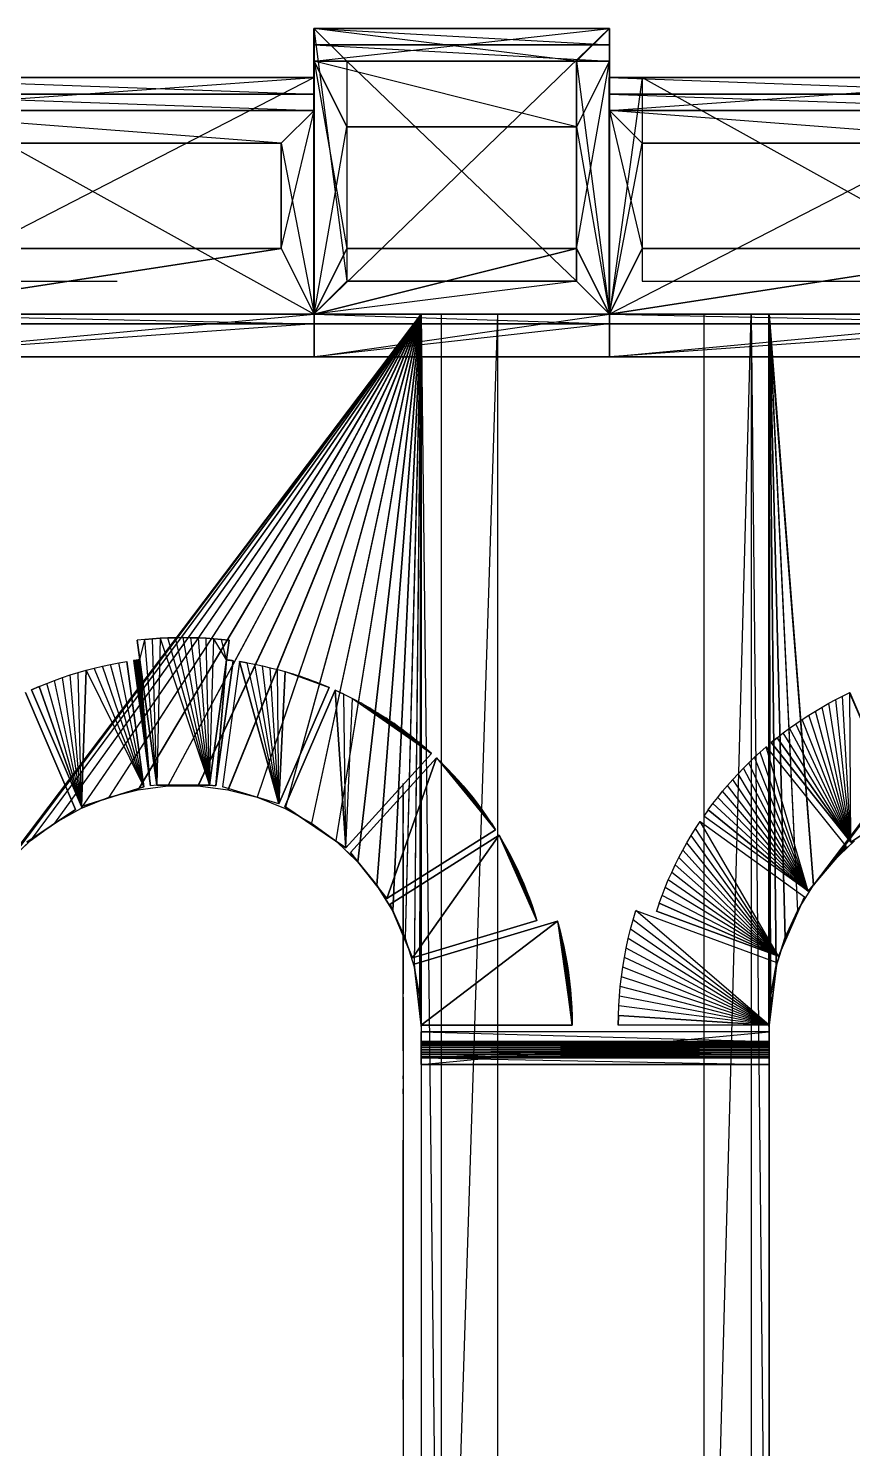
# Model space of a CAD drawing. Extents: x -41 to 47, y -35.8 to 51.3.
# Drawn here: x 12.672 to 15.182, y 42.641 to 46.965 of the extents above; entities that cross this region are included whole.
import ezdxf

# ---------------------------------------------------------------- set-up
doc = ezdxf.new("R2010")
doc.units = 0
doc.header["$MEASUREMENT"] = 0
doc.layers.add('PYDXF', color=8, linetype='CONTINUOUS')

msp = doc.modelspace()

# ---------------------------------------------------------------- linework, layer by layer
at = {"layer": 'PYDXF'}
for p, q in [((14.4405, 46.9654), (13.541, 46.9654)), ((13.541, 46.0954), (13.541, 46.9654)), ((13.541, 46.0954), (14.4405, 46.9654)), ((13.5414, 46.9654), (13.541, 46.0954)), ((13.541, 46.9654), (13.5414, 46.9654)), ((13.5414, 46.9654), (13.6414, 46.1954)), ((14.341, 46.8654), (13.5414, 46.9654)), ((13.5414, 46.9654), (14.441, 46.9654)), ((13.5414, 46.9654), (13.5414, 46.0954)), ((13.5414, 46.9654), (13.6414, 46.8654)), ((14.4405, 46.9654), (13.5414, 46.9654)), ((14.441, 46.9654), (13.5415, 46.9654)), ((13.5415, 46.9654), (13.5415, 46.9154)), ((13.5415, 46.8654), (13.5415, 46.9654)), ((13.5415, 46.8654), (14.441, 46.9654)), ((13.5415, 46.9654), (14.4411, 46.9654)), ((13.5415, 46.9654), (14.4411, 46.9154)), ((13.5415, 46.9154), (13.5415, 46.9654)), ((14.441, 46.9654), (14.341, 46.8654)), ((14.4405, 46.9654), (14.4405, 46.0954)), ((14.4405, 46.9654), (14.441, 46.9654)), ((14.4405, 46.9654), (14.441, 46.0954)), ((14.441, 46.9654), (14.441, 46.8654)), ((14.441, 46.9654), (14.441, 46.0954)), ((14.4411, 46.9654), (14.4411, 46.9154)), ((13.5415, 46.9154), (14.441, 46.8654)), ((13.5415, 46.9154), (14.4411, 46.9154)), ((13.5415, 46.9154), (13.5415, 46.8654)), ((14.4411, 46.9154), (13.5415, 46.9154)), ((14.441, 46.8654), (14.441, 46.9154)), ((13.5415, 46.8654), (14.441, 46.8654)), ((14.441, 46.8654), (13.5415, 46.8654)), ((13.6414, 46.6654), (13.5415, 46.8654)), ((13.5415, 46.8654), (13.5415, 46.0954)), ((13.5415, 46.8654), (13.6415, 46.2954)), ((13.5415, 46.8654), (13.6415, 46.6654)), ((14.3411, 46.6654), (13.5415, 46.8654)), ((13.5415, 46.0954), (13.5415, 46.8654)), ((13.6414, 46.8654), (14.341, 46.1954)), ((13.6414, 46.8654), (14.341, 46.8654)), ((13.6414, 46.8654), (13.6414, 46.1954)), ((14.341, 46.8654), (13.6414, 46.8654)), ((14.341, 46.1954), (14.341, 46.8654)), ((14.341, 46.8654), (14.341, 46.1954)), ((14.341, 46.8654), (14.441, 46.0954)), ((14.441, 46.8654), (14.3411, 46.6654)), ((14.3411, 46.2954), (14.441, 46.8654)), ((14.441, 46.8654), (14.441, 46.0954)), ((14.441, 46.0954), (14.441, 46.8654)), ((13.5411, 46.8154), (12.1418, 46.8154)), ((12.1418, 46.0954), (13.5411, 46.8154)), ((13.5415, 46.8154), (12.1422, 46.8154)), ((12.1422, 46.7154), (13.5415, 46.8154)), ((13.5411, 46.8154), (12.1422, 46.8154)), ((12.1423, 46.8154), (13.5415, 46.8154)), ((12.1423, 46.8154), (13.5415, 46.7654)), ((12.2422, 46.8154), (13.5415, 46.8154)), ((12.2422, 46.8154), (13.5415, 46.0954)), ((13.5411, 46.8154), (12.2422, 46.8154)), ((13.5411, 46.8154), (13.5411, 46.0954)), ((13.5411, 46.8154), (13.5415, 46.0954)), ((13.5415, 46.8154), (13.5411, 46.8154)), ((13.5415, 46.8154), (13.5415, 46.7154)), ((13.5415, 46.0954), (13.5415, 46.8154)), ((13.5415, 46.8154), (13.5415, 46.7654)), ((15.8398, 46.8154), (14.4406, 46.8154)), ((14.4406, 46.0954), (14.4406, 46.8154)), ((14.4406, 46.0954), (15.8398, 46.8154)), ((14.4406, 46.8154), (14.441, 46.8154)), ((14.441, 46.8154), (14.4406, 46.0954)), ((15.8402, 46.8154), (14.441, 46.8154)), ((14.4411, 46.8154), (14.441, 46.7654)), ((14.441, 46.7154), (14.441, 46.8154)), ((14.441, 46.7154), (15.8402, 46.8154)), ((14.441, 46.7654), (14.441, 46.8154)), ((14.5409, 46.8154), (14.441, 46.0954)), ((14.441, 46.8154), (14.441, 46.0954)), ((14.5409, 46.8154), (14.441, 46.8154)), ((15.8398, 46.8154), (14.441, 46.8154)), ((14.4411, 46.8154), (15.8403, 46.8154)), ((14.4411, 46.8154), (15.8403, 46.7654)), ((14.5409, 46.8154), (14.5409, 46.1954)), ((14.5409, 46.8154), (15.8402, 46.8154)), ((14.5409, 46.8154), (15.8402, 46.0954)), ((15.8398, 46.8154), (14.5409, 46.8154)), ((12.1423, 46.7654), (13.5415, 46.7154)), ((12.1423, 46.7654), (13.5415, 46.7654)), ((13.5415, 46.7654), (12.1423, 46.7654)), ((13.5415, 46.7154), (13.5415, 46.7654)), ((14.441, 46.7654), (15.8403, 46.7154)), ((14.441, 46.7654), (15.8403, 46.7654)), ((14.441, 46.7654), (14.441, 46.7154)), ((15.8403, 46.7654), (14.4411, 46.7654)), ((12.1422, 46.7154), (13.5415, 46.7154)), ((13.4415, 46.6154), (12.1422, 46.7154)), ((13.5415, 46.7154), (12.1423, 46.7154)), ((13.5415, 46.7154), (13.4415, 46.6154)), ((13.4415, 46.2954), (13.5415, 46.7154)), ((13.5415, 46.7154), (13.5415, 46.0954)), ((13.5415, 46.0954), (13.5415, 46.7154)), ((14.441, 46.7154), (15.8402, 46.7154)), ((15.8403, 46.7154), (14.441, 46.7154)), ((14.5409, 46.6154), (14.441, 46.7154)), ((14.441, 46.7154), (14.441, 46.0954)), ((14.441, 46.7154), (14.5409, 46.2954)), ((14.441, 46.7154), (14.5409, 46.6154)), ((15.7403, 46.6154), (14.441, 46.7154)), ((14.441, 46.0954), (14.441, 46.7154)), ((13.5415, 46.0954), (13.6414, 46.6654)), ((14.3411, 46.6654), (13.6414, 46.6654)), ((13.6414, 46.6654), (14.3411, 46.6654)), ((13.6415, 46.6654), (13.6415, 46.2954)), ((14.3411, 46.6654), (14.3411, 46.2954)), ((14.3411, 46.2954), (14.3411, 46.6654)), ((14.3411, 46.6654), (14.441, 46.0954)), ((13.4415, 46.6154), (12.2422, 46.6154)), ((12.2422, 46.6154), (13.4415, 46.6154)), ((13.4415, 46.6154), (13.4415, 46.2954)), ((13.4415, 46.2954), (13.4415, 46.6154)), ((13.4415, 46.6154), (13.5415, 46.0954)), ((14.441, 46.0954), (14.5409, 46.6154)), ((14.5409, 46.6154), (14.5409, 46.2954)), ((15.7403, 46.6154), (14.5409, 46.6154)), ((14.5409, 46.6154), (15.7403, 46.6154)), ((12.1422, 46.0954), (13.4415, 46.2954)), ((13.4415, 46.2954), (12.1422, 46.0954)), ((13.4415, 46.2954), (12.2422, 46.2954)), ((12.2422, 46.2954), (13.4415, 46.2954)), ((13.4415, 46.2954), (13.5415, 46.0954)), ((14.3411, 46.2954), (13.5415, 46.0954)), ((13.5415, 46.0954), (14.3411, 46.2954)), ((13.6415, 46.2954), (13.5415, 46.0954)), ((13.5415, 46.0954), (13.6414, 46.2954)), ((13.6414, 46.2954), (14.3411, 46.2954)), ((14.3411, 46.2954), (13.6415, 46.2954)), ((14.441, 46.0954), (14.3411, 46.2954)), ((14.3411, 46.2954), (14.441, 46.0954)), ((14.441, 46.0954), (15.7403, 46.2954)), ((15.7403, 46.2954), (14.441, 46.0954)), ((14.5409, 46.2954), (14.441, 46.0954)), ((14.441, 46.0954), (14.5409, 46.2954)), ((15.7403, 46.2954), (14.5409, 46.2954)), ((14.5409, 46.2954), (15.7403, 46.2954)), ((12.2422, 46.1954), (12.9418, 46.1954)), ((13.6414, 46.1954), (13.5414, 46.0954)), ((14.341, 46.1954), (13.5414, 46.0954)), ((14.341, 46.1954), (13.6414, 46.1954)), ((13.6414, 46.1954), (14.341, 46.1954)), ((14.441, 46.0954), (14.341, 46.1954)), ((14.5409, 46.1954), (15.2405, 46.1954)), ((12.1418, 46.0954), (13.5411, 46.0954)), ((12.1418, 46.0954), (13.5415, 46.0954)), ((13.5415, 46.0954), (12.1422, 46.0954)), ((12.1422, 46.0954), (13.5415, 46.0954)), ((12.1422, 45.9654), (13.5415, 46.0954)), ((12.1422, 46.0654), (13.5415, 46.0654)), ((13.5415, 46.0654), (12.1422, 45.9654)), ((12.1423, 46.0954), (13.5415, 46.0654)), ((13.5415, 46.0654), (12.1423, 46.0654)), ((12.4171, 46.0954), (13.8671, 46.0954)), ((12.4177, 46.0954), (13.8677, 46.0954)), ((12.4177, 46.0954), (13.8671, 46.0954)), ((13.8671, 46.0954), (12.5522, 44.3564)), ((12.5528, 44.3564), (13.8677, 46.0954)), ((13.8671, 46.0954), (12.6102, 44.4276)), ((13.8677, 46.0954), (12.6108, 44.4276)), ((13.8671, 46.0954), (12.6767, 44.4909)), ((13.8677, 46.0954), (12.6774, 44.4909)), ((13.8671, 46.0954), (12.7507, 44.5452)), ((13.8677, 46.0954), (12.7513, 44.5452)), ((13.8671, 46.0954), (12.831, 44.5898)), ((13.8677, 46.0954), (12.8316, 44.5898)), ((13.8671, 46.0954), (12.9162, 44.6239)), ((13.8677, 46.0954), (12.9169, 44.6239)), ((13.8671, 46.0954), (13.0051, 44.6469)), ((13.8677, 46.0954), (13.0058, 44.6469)), ((13.8671, 46.0954), (13.0962, 44.6585)), ((13.8677, 46.0954), (13.0968, 44.6585)), ((13.8671, 46.0954), (13.188, 44.6585)), ((13.8677, 46.0954), (13.1886, 44.6585)), ((13.8671, 46.0954), (13.2791, 44.6469)), ((13.8677, 46.0954), (13.2797, 44.6469)), ((13.8671, 46.0954), (13.368, 44.6239)), ((13.8677, 46.0954), (13.3686, 44.6239)), ((13.8671, 46.0954), (13.4532, 44.5898)), ((13.8677, 46.0954), (13.4539, 44.5898)), ((13.8671, 46.0954), (13.5335, 44.5452)), ((13.8677, 46.0954), (13.5341, 44.5452)), ((13.541, 46.0954), (14.4405, 46.0954)), ((13.541, 46.0954), (13.5414, 46.0954)), ((13.541, 46.0954), (14.441, 46.0954)), ((13.5415, 46.0954), (13.5411, 46.0954)), ((13.5415, 46.0654), (13.5415, 46.0954)), ((13.5415, 46.0954), (13.5415, 46.0654)), ((13.5415, 46.0954), (13.5415, 45.9654)), ((14.441, 46.0954), (13.5415, 46.0954)), ((13.5415, 46.0954), (14.441, 46.0954)), ((13.5415, 46.0954), (14.4411, 46.0654)), ((13.5415, 45.9654), (14.441, 46.0954)), ((13.5415, 45.9654), (13.5415, 46.0954)), ((13.5415, 45.9654), (13.5415, 46.0654)), ((13.5415, 46.0654), (14.441, 46.0654)), ((14.441, 46.0654), (13.5415, 45.9654)), ((13.5415, 46.0654), (13.5415, 45.9654)), ((14.4411, 46.0654), (13.5415, 46.0654)), ((13.8671, 46.0954), (13.6075, 44.4909)), ((13.8677, 46.0954), (13.6081, 44.4909)), ((13.8671, 46.0954), (13.674, 44.4276)), ((13.8677, 46.0954), (13.6747, 44.4276)), ((13.8671, 46.0954), (13.732, 44.3564)), ((13.8677, 46.0954), (13.7327, 44.3564)), ((13.8671, 46.0954), (13.7806, 44.2785)), ((13.8677, 46.0954), (13.7812, 44.2785)), ((13.8671, 46.0954), (13.8189, 44.1951)), ((13.8677, 46.0954), (13.8195, 44.1951)), ((13.8671, 46.0954), (13.8463, 44.1074)), ((13.8677, 46.0954), (13.847, 44.1074)), ((13.8671, 46.0954), (13.8625, 44.0171)), ((13.8677, 46.0954), (13.8631, 44.0171)), ((13.8671, 46.0954), (13.8671, 43.9254)), ((13.8671, 46.0954), (13.8677, 46.0954)), ((13.8671, 46.0954), (13.8677, 43.9254)), ((13.8677, 46.0954), (13.8677, 43.9254)), ((14.9278, 46.0954), (13.8678, 46.0954)), ((13.8678, 46.0954), (13.9288, 46.0954)), ((13.8678, 46.0954), (13.8678, 40.7954)), ((13.8678, 46.0954), (13.9288, 40.7954)), ((14.9278, 46.0954), (13.9288, 46.0954)), ((13.9288, 46.0954), (14.1001, 46.0954)), ((13.9288, 46.0954), (13.9288, 40.7954)), ((14.1001, 46.0954), (13.9288, 40.7954)), ((14.9278, 46.0954), (14.1001, 46.0954)), ((14.1001, 46.0954), (14.1001, 40.7954)), ((14.73, 46.0954), (14.1001, 46.0954)), ((14.441, 46.0954), (14.4405, 46.0954)), ((14.4406, 46.0954), (15.8398, 46.0954)), ((14.4406, 46.0954), (14.441, 46.0954)), ((14.4406, 46.0954), (15.8402, 46.0954)), ((15.8402, 46.0954), (14.441, 46.0954)), ((14.441, 46.0954), (14.441, 46.0654)), ((14.441, 46.0954), (14.441, 45.9654)), ((14.441, 46.0954), (15.8402, 46.0954)), ((14.4411, 46.0654), (14.441, 46.0954)), ((14.441, 45.9654), (15.8402, 46.0954)), ((14.441, 45.9654), (14.441, 46.0954)), ((14.441, 45.9654), (14.441, 46.0654)), ((14.441, 46.0654), (15.8403, 46.0654)), ((15.8403, 46.0654), (14.441, 45.9654)), ((14.441, 46.0654), (14.441, 45.9654)), ((14.4411, 46.0954), (15.8403, 46.0654)), ((15.8403, 46.0654), (14.4411, 46.0654)), ((14.8725, 46.0954), (14.73, 46.0954)), ((14.9278, 46.0954), (14.73, 46.0954)), ((14.73, 40.7954), (14.73, 46.0954)), ((14.73, 40.7954), (14.8725, 46.0954)), ((14.8725, 46.0954), (14.9278, 46.0954)), ((14.8725, 46.0954), (14.9278, 40.7954)), ((14.8725, 46.0954), (14.8725, 40.7954)), ((14.9278, 46.0954), (14.8725, 46.0954)), ((14.9271, 43.9254), (14.9271, 46.0954)), ((14.9271, 46.0954), (16.3771, 46.0954)), ((14.9271, 46.0954), (14.9317, 44.0171)), ((14.9271, 46.0954), (14.9278, 46.0954)), ((14.9278, 46.0954), (14.9271, 43.9254)), ((14.9271, 46.0954), (15.0136, 44.2785)), ((14.9271, 46.0954), (14.9479, 44.1074)), ((14.9271, 46.0954), (14.9753, 44.1951)), ((15.0622, 44.3564), (14.9271, 46.0954)), ((14.9278, 40.7954), (14.9278, 46.0954)), ((14.9278, 46.0954), (14.9278, 43.9254)), ((14.9324, 44.0171), (14.9278, 46.0954)), ((14.9278, 46.0954), (14.976, 44.1951)), ((14.9278, 46.0954), (14.9485, 44.1074)), ((14.9278, 46.0954), (15.0628, 44.3564)), ((14.9278, 46.0954), (15.0143, 44.2785)), ((14.9278, 46.0954), (16.3778, 46.0954)), ((14.9278, 46.0954), (14.9278, 40.7954)), ((14.9278, 46.0954), (16.3771, 46.0954)), ((16.3771, 46.0954), (15.0622, 44.3564)), ((15.0628, 44.3564), (16.3778, 46.0954)), ((16.3771, 46.0954), (15.1202, 44.4276)), ((16.3778, 46.0954), (15.1208, 44.4276)), ((13.5415, 45.9654), (12.1422, 45.9654)), ((12.1422, 45.9654), (13.5415, 45.9654)), ((14.441, 45.9654), (13.5415, 45.9654)), ((13.5415, 45.9654), (14.441, 45.9654)), ((15.8402, 45.9654), (14.441, 45.9654)), ((14.441, 45.9654), (15.8403, 45.9654)), ((13.0732, 45.1082), (13.0966, 45.1093)), ((13.0965, 45.1093), (13.0732, 45.1082)), ((13.1199, 45.11), (13.0965, 45.1093)), ((13.0966, 45.1093), (13.1199, 45.11)), ((13.2231, 44.661), (13.0966, 45.1093)), ((13.1199, 45.11), (13.1433, 45.1102)), ((13.1433, 45.1102), (13.1199, 45.11)), ((13.2231, 44.661), (13.1199, 45.11)), ((13.1667, 45.11), (13.1433, 45.1102)), ((13.1433, 45.1102), (13.1667, 45.11)), ((13.2231, 44.661), (13.1433, 45.1102)), ((13.19, 45.1093), (13.1667, 45.11)), ((13.1667, 45.11), (13.1901, 45.1093)), ((13.2231, 44.661), (13.1667, 45.11)), ((13.2134, 45.1081), (13.19, 45.1093)), ((13.1901, 45.1093), (13.2134, 45.1081)), ((13.2231, 44.661), (13.1901, 45.1093)), ((13.0033, 45.1022), (13.0034, 45.102)), ((13.0033, 45.102), (13.0114, 45.0426)), ((13.0266, 45.1045), (13.0034, 45.102)), ((13.0114, 45.0426), (13.0034, 45.102)), ((13.0114, 45.0426), (13.0266, 45.1045)), ((13.0266, 45.1045), (13.0499, 45.1066)), ((13.0499, 45.1066), (13.0266, 45.1045)), ((13.0632, 44.661), (13.0266, 45.1045)), ((13.0499, 45.1066), (13.0732, 45.1082)), ((13.0732, 45.1082), (13.0499, 45.1066)), ((13.0632, 44.661), (13.0499, 45.1066)), ((13.0732, 45.1082), (13.0632, 44.661)), ((13.0732, 45.1082), (13.2231, 44.661)), ((13.2134, 45.1081), (13.2367, 45.1065)), ((13.2367, 45.1065), (13.2134, 45.1081)), ((13.2231, 44.661), (13.2134, 45.1081)), ((13.2231, 44.661), (13.2367, 45.1065)), ((13.26, 45.1044), (13.2367, 45.1065)), ((13.2367, 45.1065), (13.26, 45.1044)), ((13.2751, 45.0424), (13.2367, 45.1065)), ((13.26, 45.1044), (13.2833, 45.1019)), ((13.2832, 45.1019), (13.26, 45.1044)), ((13.2751, 45.0424), (13.26, 45.1044)), ((13.2832, 45.1019), (13.2751, 45.0424)), ((13.2751, 45.0424), (13.2833, 45.1019)), ((13.2833, 45.1021), (13.2832, 45.1019)), ((12.8724, 45.0173), (12.897, 45.0231)), ((12.897, 45.0231), (12.9219, 45.0283)), ((13.0235, 44.6555), (12.897, 45.0231)), ((12.9218, 45.0283), (12.9467, 45.033)), ((13.0235, 44.6555), (12.9218, 45.0283)), ((13.0235, 44.6555), (12.9467, 45.033)), ((12.9468, 45.033), (12.9718, 45.0372)), ((12.9717, 45.0374), (12.9718, 45.0372)), ((13.0235, 44.6555), (12.9718, 45.0372)), ((12.9718, 45.0372), (13.0236, 44.6555)), ((12.9932, 45.0403), (12.9916, 45.04)), ((12.9916, 45.04), (13.0433, 44.6586)), ((12.9949, 45.0405), (12.9932, 45.0403)), ((12.9932, 45.0403), (12.9949, 45.0405)), ((13.0433, 44.6586), (12.9932, 45.0403)), ((12.9965, 45.0407), (12.9949, 45.0405)), ((12.9949, 45.0405), (12.9965, 45.0407)), ((13.0433, 44.6586), (12.9949, 45.0405)), ((12.9982, 45.0409), (12.9965, 45.0407)), ((12.9965, 45.0407), (12.9982, 45.0409)), ((13.0433, 44.6586), (12.9965, 45.0407)), ((12.9998, 45.0411), (12.9982, 45.0409)), ((12.9982, 45.0409), (12.9998, 45.0411)), ((13.0433, 44.6586), (12.9982, 45.0409)), ((13.0015, 45.0413), (12.9998, 45.0411)), ((12.9998, 45.0411), (13.0015, 45.0413)), ((13.0433, 44.6586), (12.9998, 45.0411)), ((13.0015, 45.0413), (13.0032, 45.0415)), ((13.0031, 45.0415), (13.0015, 45.0413)), ((13.0433, 44.6586), (13.0015, 45.0413)), ((13.0048, 45.0418), (13.0031, 45.0415)), ((13.0032, 45.0415), (13.0048, 45.0418)), ((13.0433, 44.6586), (13.0032, 45.0415)), ((13.0048, 45.0418), (13.0065, 45.042)), ((13.0064, 45.042), (13.0048, 45.0418)), ((13.0433, 44.6586), (13.0048, 45.0418)), ((13.0081, 45.0422), (13.0064, 45.042)), ((13.0065, 45.042), (13.0081, 45.0422)), ((13.0433, 44.6586), (13.0065, 45.042)), ((13.0098, 45.0424), (13.0081, 45.0422)), ((13.0081, 45.0422), (13.0098, 45.0424)), ((13.0433, 44.6586), (13.0081, 45.0422)), ((13.0114, 45.0426), (13.0098, 45.0424)), ((13.0098, 45.0424), (13.0114, 45.0426)), ((13.0433, 44.6586), (13.0098, 45.0424)), ((13.0114, 45.0426), (13.0632, 44.661)), ((13.0632, 44.661), (13.0114, 45.0426)), ((13.0433, 44.6586), (13.0114, 45.0426)), ((13.2751, 45.0424), (13.223, 44.661)), ((13.2231, 44.661), (13.2751, 45.0424)), ((13.2751, 45.0424), (13.2429, 44.6585)), ((13.2429, 44.6585), (13.2751, 45.0424)), ((13.2429, 44.6585), (13.2949, 45.0399)), ((13.2949, 45.0399), (13.2429, 44.6585)), ((13.3147, 45.037), (13.2626, 44.6554)), ((13.2751, 45.0424), (13.2768, 45.0422)), ((13.2751, 45.0424), (13.2949, 45.0399)), ((13.2768, 45.0422), (13.2784, 45.042)), ((13.2949, 45.0399), (13.2768, 45.0422)), ((13.2784, 45.042), (13.2801, 45.0418)), ((13.2949, 45.0399), (13.2784, 45.042)), ((13.2801, 45.0418), (13.2817, 45.0416)), ((13.2949, 45.0399), (13.2801, 45.0418)), ((13.2817, 45.0416), (13.2834, 45.0414)), ((13.2949, 45.0399), (13.2817, 45.0416)), ((13.2834, 45.0414), (13.285, 45.0412)), ((13.2949, 45.0399), (13.2834, 45.0414)), ((13.2949, 45.0399), (13.285, 45.0412)), ((13.285, 45.0412), (13.2867, 45.041)), ((13.2949, 45.0399), (13.2867, 45.041)), ((13.2867, 45.041), (13.2884, 45.0408)), ((13.2949, 45.0399), (13.2883, 45.0408)), ((13.2884, 45.0408), (13.29, 45.0406)), ((13.2949, 45.0399), (13.29, 45.0406)), ((13.29, 45.0406), (13.2916, 45.0404)), ((13.2916, 45.0404), (13.2933, 45.0401)), ((13.2949, 45.0399), (13.2916, 45.0404)), ((13.2949, 45.0399), (13.2933, 45.0401)), ((13.2933, 45.0401), (13.295, 45.0399)), ((13.3147, 45.037), (13.4347, 44.604)), ((13.3147, 45.037), (13.3381, 45.0332)), ((13.4347, 44.604), (13.3148, 45.037)), ((13.3381, 45.0332), (13.3148, 45.037)), ((13.3381, 45.0332), (13.3614, 45.0288)), ((13.4347, 44.604), (13.3381, 45.0332)), ((13.3614, 45.0288), (13.3846, 45.0239)), ((13.4347, 44.604), (13.3614, 45.0288)), ((13.3846, 45.0239), (13.4077, 45.0186)), ((13.4347, 44.604), (13.3846, 45.0239)), ((12.7276, 44.9708), (12.7512, 44.9799)), ((12.7512, 44.9799), (12.7751, 44.9885)), ((12.8332, 44.596), (12.7512, 44.9799)), ((12.7751, 44.9885), (12.7992, 44.9965)), ((12.8332, 44.596), (12.7751, 44.9885)), ((12.7992, 44.9965), (12.8234, 45.004)), ((12.8332, 44.596), (12.7992, 44.9965)), ((12.8234, 45.004), (12.8478, 45.0109)), ((12.8332, 44.596), (12.8234, 45.004)), ((12.8332, 44.596), (12.8478, 45.0109)), ((12.8478, 45.0109), (12.8332, 44.596)), ((12.8478, 45.0109), (12.8723, 45.0173)), ((12.8478, 45.0109), (13.0235, 44.6555)), ((13.0235, 44.6555), (12.8723, 45.0173)), ((13.4347, 44.604), (13.4077, 45.0186)), ((13.4077, 45.0186), (13.4306, 45.0128)), ((13.4347, 44.604), (13.4306, 45.0128)), ((13.4307, 45.0128), (13.4535, 45.0065)), ((13.4347, 44.604), (13.4535, 45.0065)), ((13.4535, 45.0065), (13.4347, 44.604)), ((13.4535, 45.0065), (13.4762, 44.9997)), ((13.4535, 45.0065), (13.5873, 44.9587)), ((13.4762, 44.9997), (13.4987, 44.9924)), ((13.5873, 44.9587), (13.4762, 44.9997)), ((13.5873, 44.9587), (13.4987, 44.9924)), ((13.4987, 44.9924), (13.5211, 44.9847)), ((13.5211, 44.9847), (13.5434, 44.9765)), ((13.5873, 44.9587), (13.5211, 44.9847)), ((12.6627, 44.9427), (12.8153, 44.5872)), ((12.8153, 44.5872), (12.6627, 44.9427)), ((12.6808, 44.9512), (12.6809, 44.951)), ((12.7041, 44.9612), (12.6809, 44.951)), ((12.6809, 44.951), (12.7041, 44.9612)), ((12.8332, 44.596), (12.6809, 44.951)), ((12.6809, 44.951), (12.8332, 44.596)), ((12.7041, 44.9612), (12.7276, 44.9708)), ((12.7041, 44.9612), (12.8332, 44.596)), ((12.8332, 44.596), (12.7041, 44.9612)), ((12.8332, 44.596), (12.7276, 44.9708)), ((13.4347, 44.604), (13.5873, 44.9587)), ((13.5873, 44.9587), (13.4347, 44.604)), ((13.6056, 44.9506), (13.4529, 44.5957)), ((13.4529, 44.5957), (13.6056, 44.9506)), ((13.5433, 44.9765), (13.5654, 44.9678)), ((13.5873, 44.9587), (13.5433, 44.9765)), ((13.5654, 44.9678), (13.5873, 44.9587)), ((13.5873, 44.9587), (13.5654, 44.9678)), ((13.6056, 44.9508), (13.6056, 44.9506)), ((13.6056, 44.9506), (13.6379, 44.47)), ((13.6056, 44.9506), (13.6322, 44.9382)), ((13.6379, 44.47), (13.6056, 44.9506)), ((13.6323, 44.9382), (13.6056, 44.9506)), ((13.6322, 44.9382), (13.6585, 44.925)), ((13.6379, 44.47), (13.6322, 44.9382)), ((15.1514, 44.9323), (15.1728, 44.9427)), ((15.1725, 44.9433), (15.1727, 44.9427)), ((15.3253, 44.5872), (15.1727, 44.9427)), ((15.1728, 44.9427), (15.3253, 44.5872)), ((15.1767, 44.4872), (15.1728, 44.9427)), ((13.6379, 44.47), (13.6585, 44.925)), ((13.6585, 44.925), (13.8995, 44.7577)), ((13.6585, 44.925), (13.6845, 44.9112)), ((13.6845, 44.9112), (13.7101, 44.8967)), ((13.8995, 44.7577), (13.6845, 44.9112)), ((13.8995, 44.7577), (13.7101, 44.8967)), ((13.7101, 44.8967), (13.7353, 44.8815)), ((15.0685, 44.8866), (15.0889, 44.8987)), ((15.1767, 44.4872), (15.0888, 44.8987)), ((15.0889, 44.8987), (15.1095, 44.9103)), ((15.1095, 44.9103), (15.1303, 44.9215)), ((15.1767, 44.4872), (15.1095, 44.9103)), ((15.1303, 44.9215), (15.1514, 44.9323)), ((15.1767, 44.4872), (15.1303, 44.9215)), ((15.1767, 44.4872), (15.1514, 44.9323)), ((13.7353, 44.8815), (13.7601, 44.8657)), ((13.8995, 44.7577), (13.7353, 44.8815)), ((13.7601, 44.8657), (13.7845, 44.8492)), ((13.8995, 44.7577), (13.7601, 44.8657)), ((13.7845, 44.8492), (13.8084, 44.8322)), ((13.8995, 44.7577), (13.7845, 44.8492)), ((15.009, 44.8478), (15.0285, 44.8611)), ((15.0285, 44.8611), (15.0484, 44.874)), ((15.1767, 44.4872), (15.0285, 44.8611)), ((15.0484, 44.874), (15.0685, 44.8866)), ((15.1767, 44.4872), (15.0484, 44.874)), ((15.1767, 44.4872), (15.0685, 44.8866)), ((13.8995, 44.7577), (13.8084, 44.8322)), ((13.8085, 44.8322), (13.8319, 44.8144)), ((13.8995, 44.7577), (13.8319, 44.8144)), ((13.8319, 44.8144), (13.8549, 44.7961)), ((14.952, 44.8053), (14.9707, 44.8198)), ((14.9707, 44.8198), (14.9897, 44.834)), ((15.1767, 44.4872), (14.9707, 44.8198)), ((14.9897, 44.834), (15.0089, 44.8478)), ((15.1767, 44.4872), (14.9897, 44.834)), ((15.1767, 44.4872), (15.0089, 44.8478)), ((13.8549, 44.7961), (13.8775, 44.7772)), ((13.8995, 44.7577), (13.8549, 44.7961)), ((13.8775, 44.7772), (13.8995, 44.7577)), ((13.8995, 44.7577), (13.8775, 44.7772)), ((14.9006, 44.7617), (14.9183, 44.7774)), ((14.9179, 44.7779), (14.9183, 44.7774)), ((15.0463, 44.3377), (14.9183, 44.7774)), ((14.9183, 44.7774), (15.1617, 44.4738)), ((14.9335, 44.7904), (14.9336, 44.7903)), ((14.952, 44.8053), (14.9336, 44.7903)), ((14.9336, 44.7903), (14.952, 44.8053)), ((15.1767, 44.4872), (14.9336, 44.7903)), ((14.9336, 44.7903), (15.1767, 44.4872)), ((14.952, 44.8053), (15.1767, 44.4872)), ((15.1767, 44.4872), (14.952, 44.8053)), ((13.6379, 44.47), (13.8995, 44.7577)), ((13.8995, 44.7577), (13.6379, 44.47)), ((13.9142, 44.7441), (13.6524, 44.4561)), ((13.9142, 44.7441), (13.7628, 44.3162)), ((13.7628, 44.3162), (13.9142, 44.7441)), ((13.9143, 44.7442), (13.9141, 44.7441)), ((13.9142, 44.7441), (14.0944, 44.5252)), ((13.9142, 44.7441), (13.9312, 44.7277)), ((13.9313, 44.7277), (13.9142, 44.7441)), ((13.9312, 44.7277), (13.948, 44.7109)), ((14.0944, 44.5252), (13.9312, 44.7277)), ((14.8492, 44.7126), (14.866, 44.7293)), ((14.866, 44.7293), (14.8831, 44.7457)), ((15.0463, 44.3377), (14.866, 44.7293)), ((14.8831, 44.7457), (14.9005, 44.7617)), ((15.0463, 44.3377), (14.8831, 44.7457)), ((15.0463, 44.3377), (14.9005, 44.7617)), ((13.948, 44.7109), (13.9643, 44.6938)), ((14.0944, 44.5252), (13.948, 44.7109)), ((13.9643, 44.6938), (13.9803, 44.6763)), ((14.0944, 44.5252), (13.9643, 44.6938)), ((14.0944, 44.5252), (13.9803, 44.6763)), ((13.9803, 44.6763), (13.996, 44.6585)), ((14.8011, 44.6602), (14.8168, 44.678)), ((14.8168, 44.678), (14.8328, 44.6955)), ((15.0463, 44.3377), (14.8168, 44.678)), ((14.8328, 44.6955), (14.8492, 44.7126)), ((15.0463, 44.3377), (14.8328, 44.6955)), ((15.0463, 44.3377), (14.8492, 44.7126)), ((12.8332, 44.596), (13.0235, 44.6555)), ((13.0236, 44.6555), (12.8332, 44.596)), ((12.9162, 44.6239), (13.0051, 44.6469)), ((12.9162, 44.6239), (13.0058, 44.6469)), ((12.9169, 44.6239), (13.0058, 44.6469)), ((13.0051, 44.6469), (13.0962, 44.6585)), ((13.0051, 44.6469), (13.0968, 44.6585)), ((13.0058, 44.6469), (13.0051, 44.6469)), ((13.0058, 44.6469), (13.0968, 44.6585)), ((13.0632, 44.661), (13.0433, 44.6586)), ((13.223, 44.661), (13.0632, 44.661)), ((13.0632, 44.661), (13.2231, 44.661)), ((13.0962, 44.6585), (13.188, 44.6585)), ((13.0962, 44.6585), (13.1886, 44.6585)), ((13.0968, 44.6585), (13.0962, 44.6585)), ((13.0968, 44.6585), (13.1886, 44.6585)), ((13.188, 44.6585), (13.2791, 44.6469)), ((13.188, 44.6585), (13.2797, 44.6469)), ((13.1886, 44.6585), (13.188, 44.6585)), ((13.1886, 44.6585), (13.2797, 44.6469)), ((13.2429, 44.6585), (13.223, 44.661)), ((13.223, 44.661), (13.2429, 44.6585)), ((13.4347, 44.604), (13.2626, 44.6554)), ((13.2791, 44.6469), (13.368, 44.6239)), ((13.2791, 44.6469), (13.3686, 44.6239)), ((13.2797, 44.6469), (13.2791, 44.6469)), ((13.2797, 44.6469), (13.3686, 44.6239)), ((13.8125, 44.6388), (13.8125, 44.6654)), ((13.8125, 44.5354), (13.8125, 44.6388)), ((13.8125, 44.6388), (13.8125, 44.5454)), ((14.0944, 44.5252), (13.9959, 44.6585)), ((13.9959, 44.6585), (14.0112, 44.6404)), ((14.0112, 44.6404), (14.0261, 44.6219)), ((14.0944, 44.5252), (14.0112, 44.6404)), ((14.7709, 44.6237), (14.7858, 44.6421)), ((15.0463, 44.3377), (14.7858, 44.6421)), ((14.7859, 44.6421), (14.8011, 44.6602)), ((15.0463, 44.3377), (14.8011, 44.6602)), ((12.7507, 44.5452), (12.831, 44.5898)), ((12.7507, 44.5452), (12.8316, 44.5898)), ((12.7513, 44.5452), (12.8316, 44.5898)), ((12.831, 44.5898), (12.9162, 44.6239)), ((12.831, 44.5898), (12.9169, 44.6239)), ((12.8316, 44.5898), (12.831, 44.5898)), ((12.8316, 44.5898), (12.9169, 44.6239)), ((12.9169, 44.6239), (12.9162, 44.6239)), ((13.368, 44.6239), (13.4532, 44.5898)), ((13.3686, 44.6239), (13.368, 44.6239)), ((13.368, 44.6239), (13.4539, 44.5898)), ((13.3686, 44.6239), (13.4539, 44.5898)), ((13.6379, 44.47), (13.4529, 44.5957)), ((13.4529, 44.5957), (13.6379, 44.47)), ((13.4532, 44.5898), (13.5335, 44.5452)), ((13.4539, 44.5898), (13.4532, 44.5898)), ((13.4532, 44.5898), (13.5341, 44.5452)), ((13.4539, 44.5898), (13.5341, 44.5452)), ((14.0261, 44.6219), (14.0406, 44.6031)), ((14.0944, 44.5252), (14.0261, 44.6219)), ((14.0944, 44.5252), (14.0405, 44.6031)), ((14.0406, 44.6031), (14.0546, 44.5841)), ((14.7423, 44.586), (14.7564, 44.605)), ((14.7564, 44.605), (14.7709, 44.6237)), ((15.0463, 44.3377), (14.7564, 44.605)), ((15.0463, 44.3377), (14.7709, 44.6237)), ((12.6667, 44.4872), (12.8153, 44.5872)), ((12.8153, 44.5872), (12.6667, 44.4872)), ((14.0546, 44.5841), (14.0683, 44.5647)), ((14.0944, 44.5252), (14.0546, 44.5841)), ((14.0683, 44.5647), (14.0815, 44.5451)), ((14.0944, 44.5252), (14.0683, 44.5647)), ((14.7035, 44.5289), (14.7174, 44.5501)), ((14.7168, 44.5505), (14.7173, 44.5501)), ((14.9558, 44.1402), (14.7173, 44.5501)), ((14.7173, 44.5501), (15.0356, 44.3208)), ((14.7285, 44.5668), (14.7286, 44.5667)), ((14.7423, 44.586), (14.7286, 44.5667)), ((15.0463, 44.3377), (14.7286, 44.5667)), ((14.7423, 44.586), (15.0463, 44.3377)), ((15.0463, 44.3377), (14.7423, 44.586)), ((15.1767, 44.4872), (15.3253, 44.5872)), ((15.3253, 44.5872), (15.1767, 44.4872)), ((12.6767, 44.4909), (12.7507, 44.5452)), ((12.6767, 44.4909), (12.7513, 44.5452)), ((12.6774, 44.4909), (12.7513, 44.5452)), ((12.7513, 44.5452), (12.7507, 44.5452)), ((13.5335, 44.5452), (13.6075, 44.4909)), ((13.5341, 44.5452), (13.5335, 44.5452)), ((13.5335, 44.5452), (13.6081, 44.4909)), ((13.5341, 44.5452), (13.6081, 44.4909)), ((13.7628, 44.3162), (14.0944, 44.5252)), ((14.0944, 44.5252), (13.7628, 44.3162)), ((14.1049, 44.5082), (13.773, 44.2989)), ((13.773, 44.2989), (14.1049, 44.5082)), ((13.8125, 44.5138), (13.8125, 44.5454)), ((13.8125, 44.5086), (13.8125, 44.5354)), ((13.8125, 44.4706), (13.8125, 44.5138)), ((13.8125, 44.5138), (13.8125, 44.5086)), ((13.8125, 44.2537), (13.8125, 44.5086)), ((13.8125, 44.5086), (13.8125, 44.4706)), ((14.1049, 44.5082), (13.8411, 44.1352)), ((13.8411, 44.1352), (14.1049, 44.5082)), ((14.0944, 44.5252), (14.0815, 44.5451)), ((14.0816, 44.5451), (14.0944, 44.5252)), ((14.105, 44.5083), (14.1049, 44.5082)), ((14.1049, 44.5082), (14.117, 44.4878)), ((14.117, 44.4878), (14.1049, 44.5082)), ((14.2201, 44.2491), (14.1049, 44.5082)), ((14.1049, 44.5082), (14.2201, 44.2491)), ((14.6773, 44.4855), (14.6901, 44.5073)), ((14.6901, 44.5073), (14.7035, 44.5289)), ((14.9558, 44.1402), (14.6901, 44.5073)), ((14.9558, 44.1402), (14.7035, 44.5289)), ((12.6102, 44.4276), (12.6767, 44.4909)), ((12.6102, 44.4276), (12.6774, 44.4909)), ((12.6108, 44.4276), (12.6774, 44.4909)), ((12.6774, 44.4909), (12.6767, 44.4909)), ((13.6075, 44.4909), (13.674, 44.4276)), ((13.6075, 44.4909), (13.6747, 44.4276)), ((13.6081, 44.4909), (13.6075, 44.4909)), ((13.6081, 44.4909), (13.6747, 44.4276)), ((13.8125, 44.2057), (13.8125, 44.4706)), ((13.8125, 44.4706), (13.8125, 44.2125)), ((14.117, 44.4878), (14.1286, 44.4672)), ((14.2201, 44.2491), (14.117, 44.4878)), ((14.1286, 44.4672), (14.1398, 44.4463)), ((14.2201, 44.2491), (14.1286, 44.4672)), ((14.653, 44.4409), (14.6649, 44.4633)), ((14.6649, 44.4633), (14.6773, 44.4855)), ((14.9558, 44.1402), (14.6649, 44.4633)), ((14.9558, 44.1402), (14.6773, 44.4855)), ((15.0463, 44.3377), (15.1617, 44.4738)), ((15.1617, 44.4738), (15.0463, 44.3377)), ((15.1202, 44.4276), (15.1867, 44.4909)), ((15.1202, 44.4276), (15.1874, 44.4909)), ((15.1208, 44.4276), (15.1874, 44.4909)), ((13.7628, 44.3162), (13.6524, 44.4561)), ((13.6524, 44.4561), (13.7628, 44.3162)), ((13.674, 44.4276), (13.732, 44.3564)), ((13.6747, 44.4276), (13.674, 44.4276)), ((13.6747, 44.4276), (13.7327, 44.3564)), ((13.6747, 44.4276), (13.732, 44.3564)), ((14.1398, 44.4463), (14.1505, 44.4252)), ((14.2201, 44.2491), (14.1398, 44.4463)), ((14.2201, 44.2491), (14.1505, 44.4252)), ((14.1505, 44.4252), (14.1608, 44.4038)), ((14.6308, 44.3953), (14.6416, 44.4183)), ((14.9558, 44.1402), (14.6416, 44.4183)), ((14.6417, 44.4183), (14.653, 44.4409)), ((14.9558, 44.1402), (14.653, 44.4409)), ((15.0622, 44.3564), (15.1202, 44.4276)), ((15.0628, 44.3564), (15.1208, 44.4276)), ((15.0628, 44.3564), (15.1202, 44.4276)), ((15.1202, 44.4276), (15.1208, 44.4276)), ((14.2201, 44.2491), (14.1608, 44.4038)), ((14.1608, 44.4038), (14.1707, 44.3823)), ((14.1707, 44.3823), (14.1801, 44.3605)), ((14.2201, 44.2491), (14.1707, 44.3823)), ((14.6205, 44.3722), (14.6308, 44.3953)), ((14.9558, 44.1402), (14.6308, 44.3953)), ((13.732, 44.3564), (13.7806, 44.2785)), ((13.732, 44.3564), (13.7327, 44.3564)), ((13.7327, 44.3564), (13.7812, 44.2785)), ((13.7327, 44.3564), (13.7806, 44.2785)), ((14.1801, 44.3605), (14.189, 44.3386)), ((14.2201, 44.2491), (14.1801, 44.3605)), ((14.189, 44.3386), (14.1975, 44.3165)), ((14.2201, 44.2491), (14.189, 44.3386)), ((14.6014, 44.3252), (14.6106, 44.3488)), ((14.6106, 44.3488), (14.6204, 44.3722)), ((14.9558, 44.1402), (14.6106, 44.3488)), ((14.9558, 44.1402), (14.6204, 44.3722)), ((15.0136, 44.2785), (15.0622, 44.3564)), ((15.0143, 44.2785), (15.0628, 44.3564)), ((15.0143, 44.2785), (15.0622, 44.3564)), ((15.0622, 44.3564), (15.0628, 44.3564)), ((13.8411, 44.1352), (13.7729, 44.2989)), ((13.773, 44.2989), (13.8411, 44.1352)), ((14.1975, 44.3165), (14.2055, 44.2942)), ((14.2201, 44.2491), (14.1975, 44.3165)), ((14.2055, 44.2942), (14.213, 44.2717)), ((14.2201, 44.2491), (14.2055, 44.2942)), ((14.5926, 44.3014), (14.5844, 44.2774)), ((14.5926, 44.3014), (14.6014, 44.3252)), ((14.5926, 44.3014), (14.9558, 44.1402)), ((14.9558, 44.1402), (14.5926, 44.3014)), ((14.9558, 44.1402), (14.6014, 44.3252)), ((14.9558, 44.1402), (15.0356, 44.3208)), ((15.0356, 44.3208), (14.9558, 44.1402)), ((13.7806, 44.2785), (13.8189, 44.1951)), ((13.7806, 44.2785), (13.7812, 44.2785)), ((13.7812, 44.2785), (13.8195, 44.1951)), ((13.7812, 44.2785), (13.8189, 44.1951)), ((13.8125, 44.2125), (13.8125, 44.2537)), ((13.8411, 44.1352), (14.2201, 44.2491)), ((14.2201, 44.2491), (13.8411, 44.1352)), ((14.2831, 44.2471), (13.8462, 44.1159)), ((13.8462, 44.1159), (14.2831, 44.2471)), ((14.2831, 44.2471), (13.8677, 43.9302)), ((13.8677, 43.9302), (14.2831, 44.2471)), ((14.213, 44.2717), (14.2201, 44.2491)), ((14.2201, 44.2491), (14.213, 44.2717)), ((14.2831, 44.2471), (14.3276, 43.9302)), ((14.2831, 44.2471), (14.2901, 44.2213)), ((14.2901, 44.2213), (14.2831, 44.2471)), ((14.5058, 44.2224), (14.5135, 44.2509)), ((14.5135, 44.2509), (14.522, 44.2792)), ((14.9278, 43.9302), (14.5135, 44.2509)), ((14.9278, 43.9302), (14.522, 44.2792)), ((14.522, 44.2792), (14.9506, 44.1208)), ((14.5837, 44.2777), (14.5844, 44.2774)), ((14.9558, 44.1402), (14.5844, 44.2774)), ((14.5844, 44.2774), (14.9558, 44.1402)), ((14.9753, 44.1951), (15.0136, 44.2785)), ((14.976, 44.1951), (15.0143, 44.2785)), ((14.976, 44.1951), (15.0136, 44.2785)), ((15.0143, 44.2785), (15.0136, 44.2785)), ((13.8125, 44.1855), (13.8125, 44.2125)), ((13.8125, 44.2125), (13.8125, 44.2057)), ((13.8125, 44.2057), (13.8125, 44.1922)), ((14.2901, 44.2213), (14.2965, 44.1953)), ((14.3276, 43.9302), (14.2901, 44.2213)), ((14.4987, 44.1937), (14.5058, 44.2224)), ((14.9278, 43.9302), (14.5057, 44.2224)), ((13.8125, 44.1922), (13.8125, 44.1855)), ((13.8125, 44.0154), (13.8125, 44.1922)), ((13.8125, 44.0254), (13.8125, 44.1855)), ((13.8125, 44.1855), (13.8125, 44.0254)), ((13.8189, 44.1951), (13.8463, 44.1074)), ((13.8189, 44.1951), (13.8195, 44.1951)), ((13.8195, 44.1951), (13.847, 44.1074)), ((13.8195, 44.1951), (13.8463, 44.1074)), ((14.2965, 44.1953), (14.3023, 44.1692)), ((14.3276, 43.9302), (14.2965, 44.1953)), ((14.3023, 44.1692), (14.3075, 44.143)), ((14.3276, 43.9302), (14.3023, 44.1692)), ((14.4868, 44.1359), (14.4924, 44.1648)), ((14.4924, 44.1648), (14.4987, 44.1937)), ((14.9278, 43.9302), (14.4924, 44.1648)), ((14.9278, 43.9302), (14.4987, 44.1937)), ((14.9479, 44.1074), (14.9753, 44.1951)), ((14.9485, 44.1074), (14.976, 44.1951)), ((14.9485, 44.1074), (14.9753, 44.1951)), ((14.976, 44.1951), (14.9753, 44.1951)), ((13.8677, 43.9302), (13.8462, 44.1159)), ((13.8463, 44.1159), (13.8677, 43.9302)), ((14.3276, 43.9302), (14.3075, 44.143)), ((14.3075, 44.143), (14.3121, 44.1166)), ((14.3276, 43.9302), (14.3121, 44.1166)), ((14.3121, 44.1166), (14.3161, 44.0902)), ((14.4819, 44.1067), (14.4868, 44.1359)), ((14.9278, 43.9302), (14.4868, 44.1359)), ((14.9278, 43.9302), (14.9506, 44.1208)), ((14.9506, 44.1208), (14.9279, 43.9302)), ((13.8463, 44.1074), (13.8625, 44.0171)), ((13.8463, 44.1074), (13.847, 44.1074)), ((13.847, 44.1074), (13.8631, 44.0171)), ((13.847, 44.1074), (13.8625, 44.0171)), ((14.3161, 44.0902), (14.3196, 44.0637)), ((14.3276, 43.9302), (14.3161, 44.0902)), ((14.4743, 44.0482), (14.4777, 44.0775)), ((14.4777, 44.0775), (14.4819, 44.1067)), ((14.9278, 43.9302), (14.4777, 44.0775)), ((14.9278, 43.9302), (14.4819, 44.1067)), ((14.9317, 44.0171), (14.9479, 44.1074)), ((14.9324, 44.0171), (14.9485, 44.1074)), ((14.9324, 44.0171), (14.9479, 44.1074)), ((14.9479, 44.1074), (14.9485, 44.1074)), ((14.3196, 44.0637), (14.3224, 44.0371)), ((14.3276, 43.9302), (14.3196, 44.0637)), ((14.3224, 44.0371), (14.3246, 44.0104)), ((14.3276, 43.9302), (14.3224, 44.0371)), ((14.4716, 44.0187), (14.4743, 44.0482)), ((14.9278, 43.9302), (14.4743, 44.0482)), ((13.8125, 43.9254), (13.8125, 44.0254)), ((13.8125, 44.0154), (13.8125, 44.0254)), ((13.8125, 44.0154), (13.8125, 43.9254)), ((13.8125, 43.9254), (13.8125, 44.0154)), ((13.8625, 44.0171), (13.8671, 43.9254)), ((13.8625, 44.0171), (13.8631, 44.0171)), ((13.8631, 44.0171), (13.8677, 43.9254)), ((13.8631, 44.0171), (13.8671, 43.9254)), ((14.3246, 44.0104), (14.3262, 43.9837)), ((14.3276, 43.9302), (14.3246, 44.0104)), ((14.4684, 43.9598), (14.4697, 43.9893)), ((14.4696, 43.9893), (14.4716, 44.0187)), ((14.9278, 43.9302), (14.4696, 43.9893)), ((14.9278, 43.9302), (14.4716, 44.0187)), ((14.9317, 44.0171), (14.9271, 43.9254)), ((14.9324, 44.0171), (14.9278, 43.9254)), ((14.9317, 44.0171), (14.9278, 43.9254)), ((14.9324, 44.0171), (14.9317, 44.0171)), ((14.3262, 43.9837), (14.3272, 43.957)), ((14.3276, 43.9302), (14.3262, 43.9837)), ((14.3272, 43.957), (14.3277, 43.9302)), ((14.3276, 43.9302), (14.3272, 43.957)), ((14.4684, 43.9598), (14.4679, 43.9302)), ((14.4679, 43.9302), (14.4684, 43.9598)), ((14.4684, 43.9598), (14.9278, 43.9302)), ((14.9279, 43.9302), (14.4684, 43.9598)), ((13.8125, 43.8654), (13.8125, 43.9254)), ((13.8125, 43.9254), (13.8125, 43.852)), ((13.8125, 43.9254), (13.8125, 43.8873)), ((13.8125, 43.9254), (13.8125, 43.8616)), ((13.8125, 43.9254), (13.8126, 43.9029)), ((13.8125, 43.9254), (13.8126, 43.9081)), ((13.8125, 43.9254), (13.8125, 43.8656)), ((13.8125, 43.9254), (13.8125, 43.8643)), ((13.8125, 43.9254), (13.8125, 43.8793)), ((13.8125, 43.9254), (13.8125, 43.893)), ((13.8125, 43.9254), (13.8126, 43.9044)), ((13.8125, 43.9254), (13.8125, 43.8578)), ((13.8125, 43.9254), (13.8126, 43.8995)), ((13.8125, 43.9254), (13.8126, 43.9113)), ((13.8125, 43.9254), (13.8125, 43.8769)), ((13.8125, 43.9254), (13.8126, 43.9055)), ((13.8125, 43.9254), (13.8125, 43.8912)), ((13.8125, 43.9254), (13.8126, 43.904)), ((13.8125, 43.9254), (13.8125, 43.8566)), ((13.8125, 43.9254), (13.8126, 43.898)), ((13.8125, 43.9254), (13.8126, 43.9102)), ((13.8125, 43.9254), (13.8125, 43.8761)), ((13.8125, 43.9254), (13.8126, 43.9049)), ((13.8125, 43.9254), (13.8125, 43.8542)), ((13.8126, 43.9125), (13.8125, 43.9254)), ((13.8125, 43.9254), (13.8126, 43.8965)), ((13.8125, 43.9254), (13.8125, 43.8654)), ((13.8125, 43.9254), (13.8125, 43.881)), ((13.8125, 43.9254), (13.8125, 43.8604)), ((13.8125, 43.9254), (13.8126, 43.9019)), ((13.8125, 43.9254), (13.8125, 43.8785)), ((13.8125, 43.9254), (13.8126, 43.9071)), ((13.8125, 43.9254), (13.8125, 43.8948)), ((13.8125, 43.9254), (13.8125, 43.8801)), ((13.8125, 43.9254), (13.8125, 43.8591)), ((13.8125, 43.8819), (13.8125, 43.9254)), ((13.8125, 43.9254), (13.8126, 43.9008)), ((13.8125, 43.9254), (13.8125, 43.8777)), ((13.8125, 43.9254), (13.8126, 43.9063)), ((13.8125, 43.8854), (13.8125, 43.9254)), ((13.8125, 43.9254), (13.8125, 43.8754)), ((13.8125, 43.9254), (13.8125, 43.8531)), ((13.8125, 43.9254), (13.8125, 43.8893)), ((13.8125, 43.9254), (13.8125, 43.8629)), ((13.8125, 43.9254), (13.8126, 43.9037)), ((13.8125, 43.9254), (13.8125, 43.8554)), ((13.8125, 43.9254), (13.8126, 43.9091)), ((13.8126, 43.9254), (13.8126, 43.9125)), ((13.8126, 43.9254), (13.8126, 43.9137)), ((13.8126, 43.9125), (13.8126, 43.9137)), ((13.8126, 43.9125), (13.8126, 43.9113)), ((13.8126, 43.9113), (13.8126, 43.9102)), ((13.8126, 43.9102), (13.8126, 43.9091)), ((13.8126, 43.9091), (13.8126, 43.9081)), ((13.8126, 43.9081), (13.8126, 43.9071)), ((13.8126, 43.9071), (13.8126, 43.9063)), ((13.8126, 43.9063), (13.8126, 43.9055)), ((13.8126, 43.9055), (13.8126, 43.9049)), ((13.8126, 43.9049), (13.8126, 43.9044)), ((13.8126, 43.9044), (13.8126, 43.904)), ((13.8126, 43.904), (13.8126, 43.9037)), ((13.8126, 43.9037), (13.8126, 43.9029)), ((13.8126, 43.9029), (13.8126, 43.9019)), ((13.8126, 43.9019), (13.8126, 43.9008)), ((13.8126, 43.9008), (13.8126, 43.8995)), ((13.8126, 43.8995), (13.8126, 43.898)), ((13.8126, 43.898), (13.8126, 43.8965)), ((13.8677, 43.9254), (13.8671, 43.9254)), ((13.8677, 43.9302), (14.3276, 43.9302)), ((14.3277, 43.9302), (13.8677, 43.9302)), ((13.8677, 43.91), (13.8678, 43.83)), ((13.8677, 43.91), (13.8677, 43.81)), ((13.8677, 43.91), (13.8678, 43.88)), ((13.8678, 43.88), (13.8677, 43.91)), ((13.8677, 43.81), (14.9278, 43.91)), ((14.9278, 43.91), (13.8678, 43.91)), ((13.8678, 43.91), (14.9278, 43.88)), ((14.9278, 43.9302), (14.4679, 43.9302)), ((14.9278, 43.9254), (14.9271, 43.9254)), ((14.9278, 43.91), (14.9278, 43.83)), ((14.9278, 43.91), (14.9278, 43.81)), ((14.9278, 43.88), (14.9278, 43.91)), ((14.9278, 43.91), (14.9278, 43.88)), ((13.8125, 43.893), (13.8125, 43.8912)), ((13.8125, 43.8912), (13.8125, 43.8893)), ((13.8125, 43.8893), (13.8125, 43.8873)), ((13.8125, 43.8854), (13.8125, 43.8873)), ((13.8125, 43.8854), (13.8125, 43.8819)), ((13.8125, 43.8827), (13.8125, 43.8854)), ((13.8125, 43.8845), (13.8125, 43.8854)), ((13.8125, 43.8845), (13.8125, 43.8836)), ((13.8125, 43.8845), (13.8125, 43.8827)), ((13.8125, 43.8827), (13.8125, 43.8836)), ((13.8125, 43.8827), (13.8125, 43.8819)), ((13.8125, 43.8819), (13.8125, 43.881)), ((13.8125, 43.881), (13.8125, 43.8801)), ((13.8125, 43.8801), (13.8125, 43.8793)), ((13.8125, 43.8793), (13.8125, 43.8785)), ((13.8125, 43.8785), (13.8125, 43.8777)), ((13.8125, 43.8777), (13.8125, 43.8769)), ((13.8125, 43.8769), (13.8125, 43.8761)), ((13.8125, 43.8761), (13.8125, 43.8754)), ((13.8125, 43.8754), (13.8125, 43.8656)), ((13.8125, 43.8654), (13.8125, 43.8754)), ((13.8125, 43.8656), (13.8125, 43.8654)), ((13.8125, 43.8654), (13.8125, 43.8643)), ((13.8125, 43.852), (13.8125, 43.8654)), ((13.8125, 43.8654), (13.8125, 43.8509)), ((13.8125, 43.8654), (13.8125, 43.7754)), ((13.8125, 43.8643), (13.8125, 43.8629)), ((13.8125, 43.8629), (13.8125, 43.8616)), ((13.8125, 43.8616), (13.8125, 43.8604)), ((13.8125, 43.8604), (13.8125, 43.8591)), ((13.8125, 43.8591), (13.8125, 43.8578)), ((13.8125, 43.8578), (13.8125, 43.8566)), ((13.8125, 43.8566), (13.8125, 43.8554)), ((13.8125, 43.8554), (13.8125, 43.8542)), ((13.8125, 43.8542), (13.8125, 43.8531)), ((13.8126, 43.8965), (13.8125, 43.8948)), ((13.8125, 43.8948), (13.8125, 43.893)), ((14.9278, 43.88), (13.8678, 43.88)), ((13.8678, 43.88), (14.9278, 43.88)), ((13.8678, 43.83), (13.8678, 43.88)), ((13.8678, 43.88), (13.8678, 43.8706)), ((13.8678, 43.88), (13.8678, 43.852)), ((13.8678, 43.88), (13.8678, 43.8666)), ((13.8678, 43.8787), (13.8678, 43.88)), ((13.8678, 43.88), (13.8678, 43.8354)), ((13.8678, 43.88), (13.8678, 43.8465)), ((13.8678, 43.88), (13.8678, 43.8572)), ((14.9278, 43.88), (13.8678, 43.83)), ((13.8678, 43.88), (13.8678, 43.874)), ((13.8678, 43.8787), (14.9278, 43.88)), ((13.8678, 43.88), (13.8678, 43.841)), ((13.8678, 43.88), (13.8678, 43.8621)), ((13.8678, 43.88), (13.8678, 43.8767)), ((13.8678, 43.8787), (14.9278, 43.8787)), ((14.9278, 43.8787), (13.8678, 43.8767)), ((13.8678, 43.8767), (13.8678, 43.8787)), ((13.8678, 43.874), (13.8678, 43.8767)), ((14.9278, 43.8767), (13.8678, 43.8767)), ((14.9278, 43.8767), (13.8678, 43.874)), ((13.8678, 43.8706), (13.8678, 43.874)), ((14.9278, 43.874), (13.8678, 43.874)), ((13.8678, 43.8706), (14.9278, 43.874)), ((13.8678, 43.8666), (13.8678, 43.8706)), ((14.9278, 43.8666), (13.8678, 43.8706)), ((13.8678, 43.8706), (14.9278, 43.8706)), ((13.8678, 43.8621), (13.8678, 43.8666)), ((13.8678, 43.8621), (14.9278, 43.8666)), ((14.9278, 43.8666), (13.8678, 43.8666)), ((13.8678, 43.8572), (13.8678, 43.8621)), ((14.9278, 43.8621), (13.8678, 43.8621)), ((13.8678, 43.8572), (14.9278, 43.8621)), ((13.8678, 43.852), (13.8678, 43.8572)), ((13.8678, 43.8572), (14.9278, 43.8572)), ((14.9278, 43.852), (13.8678, 43.8572)), ((14.9278, 43.88), (14.9278, 43.8354)), ((14.9278, 43.88), (14.9278, 43.8666)), ((14.9278, 43.88), (14.9278, 43.83)), ((14.9278, 43.88), (14.9278, 43.8706)), ((14.9278, 43.88), (14.9278, 43.852)), ((14.9278, 43.88), (14.9278, 43.8767)), ((14.9278, 43.88), (14.9278, 43.841)), ((14.9278, 43.88), (14.9278, 43.8621)), ((14.9278, 43.88), (14.9278, 43.8572)), ((14.9278, 43.88), (14.9278, 43.874)), ((14.9278, 43.88), (14.9278, 43.8787)), ((14.9278, 43.88), (14.9278, 43.8465)), ((14.9278, 43.8787), (14.9278, 43.8767)), ((14.9278, 43.874), (14.9278, 43.8767)), ((14.9278, 43.8706), (14.9278, 43.874)), ((14.9278, 43.8666), (14.9278, 43.8706)), ((14.9278, 43.8621), (14.9278, 43.8666)), ((14.9278, 43.8572), (14.9278, 43.8621)), ((14.9278, 43.852), (14.9278, 43.8572)), ((13.8125, 43.8531), (13.8125, 43.852)), ((13.8125, 43.852), (13.8125, 43.8509)), ((13.8125, 43.8509), (13.8125, 43.7754)), ((13.8678, 43.8465), (13.8678, 43.852)), ((13.8678, 43.8465), (14.9278, 43.852)), ((13.8678, 43.852), (14.9278, 43.852)), ((13.8678, 43.841), (13.8678, 43.8465)), ((13.8678, 43.8465), (14.9278, 43.8465)), ((14.9278, 43.841), (13.8678, 43.8465)), ((13.8678, 43.8354), (13.8678, 43.841)), ((14.9278, 43.841), (13.8678, 43.841)), ((13.8678, 43.8354), (14.9278, 43.841)), ((13.8678, 43.8354), (13.8678, 43.83)), ((13.8678, 43.8354), (14.9278, 43.8354)), ((13.8678, 43.8354), (14.9278, 43.83)), ((13.8678, 43.81), (13.8678, 43.83)), ((14.9278, 43.83), (13.8678, 43.83)), ((13.8678, 43.83), (14.9278, 43.81)), ((13.8678, 43.83), (14.9278, 43.83)), ((14.9278, 43.8465), (14.9278, 43.852)), ((14.9278, 43.841), (14.9278, 43.8465)), ((14.9278, 43.8354), (14.9278, 43.841)), ((14.9278, 43.8354), (14.9278, 43.83)), ((14.9278, 43.83), (14.9278, 43.8354)), ((14.9278, 43.81), (14.9278, 43.83)), ((13.8125, 43.7811), (13.8125, 43.7661)), ((13.8125, 43.7754), (13.8125, 42.9201)), ((13.8125, 43.7661), (13.8125, 43.7754)), ((13.8125, 43.7754), (13.8125, 43.7211)), ((13.8125, 43.7754), (13.8125, 43.7661)), ((13.8677, 43.81), (14.9278, 43.81)), ((14.9278, 43.81), (13.8678, 43.81)), ((13.8125, 43.7661), (13.8125, 43.5793)), ((13.8125, 43.7661), (13.8125, 43.7361)), ((13.8125, 43.7348), (13.8125, 43.7361)), ((13.8125, 43.7335), (13.8125, 43.7348)), ((13.8125, 43.7322), (13.8125, 43.7335)), ((13.8125, 43.7309), (13.8125, 43.7322)), ((13.8125, 43.7296), (13.8125, 43.7309)), ((13.8125, 43.7284), (13.8125, 43.7296)), ((13.8125, 43.7271), (13.8125, 43.7284)), ((13.8125, 43.7259), (13.8125, 43.7271)), ((13.8125, 43.7247), (13.8125, 43.7259)), ((13.8125, 43.7235), (13.8125, 43.7247)), ((13.8125, 43.7223), (13.8125, 43.7235)), ((13.8125, 43.7211), (13.8125, 43.7223)), ((13.8125, 43.7211), (13.8125, 43.5793)), ((13.8125, 42.9201), (13.8125, 43.5793)), ((13.8125, 43.5793), (13.8125, 42.9201)), ((13.8125, 42.9201), (13.8125, 42.7954)), ((13.8125, 42.9201), (13.8125, 42.8054)), ((13.8125, 42.9201), (13.8125, 42.8504)), ((13.8125, 42.8492), (13.8125, 42.8504)), ((13.8125, 42.8504), (13.8125, 42.7954)), ((13.8125, 42.848), (13.8125, 42.8492)), ((13.8125, 42.8468), (13.8125, 42.848)), ((13.8125, 42.8456), (13.8125, 42.8468)), ((13.8125, 42.8444), (13.8125, 42.8456)), ((13.8125, 42.8431), (13.8125, 42.8444)), ((13.8125, 42.8419), (13.8125, 42.8431)), ((13.8125, 42.8406), (13.8125, 42.8419)), ((13.8125, 42.8393), (13.8125, 42.8406)), ((13.8125, 42.838), (13.8125, 42.8393)), ((13.8125, 42.8367), (13.8125, 42.838)), ((13.8125, 42.8354), (13.8125, 42.8367)), ((13.8125, 42.8054), (13.8125, 42.8354)), ((13.8125, 42.8054), (13.8125, 42.7904)), ((13.8125, 42.7904), (13.8125, 42.8054)), ((13.8125, 42.7954), (13.8125, 42.8054)), ((13.8125, 42.7954), (13.8125, 42.7054)), ((13.8125, 42.7954), (13.8125, 42.7056)), ((13.8125, 42.7056), (13.8125, 42.7032)), ((13.8125, 42.7056), (13.8125, 42.7054)), ((13.8125, 42.7054), (13.8125, 42.6704)), ((13.8125, 42.7032), (13.8125, 42.7006)), ((13.8125, 42.7006), (13.8125, 42.6976)), ((13.8125, 42.6976), (13.8125, 42.6945)), ((13.8125, 42.6945), (13.8125, 42.6913)), ((13.8125, 42.6913), (13.8125, 42.6879)), ((13.8125, 42.6879), (13.8125, 42.6846)), ((13.8125, 42.6846), (13.8125, 42.6814)), ((13.8125, 42.6814), (13.8125, 42.6783)), ((13.8125, 42.6783), (13.8125, 42.6754)), ((13.8125, 42.6754), (13.8125, 42.6727)), ((13.8125, 42.6727), (13.8125, 42.6705)), ((13.8125, 42.6705), (13.8125, 42.6704)), ((13.8125, 42.6704), (13.8125, 42.6054))]:
    msp.add_line(p, q, dxfattribs=at)

doc.saveas('drawing.dxf')
